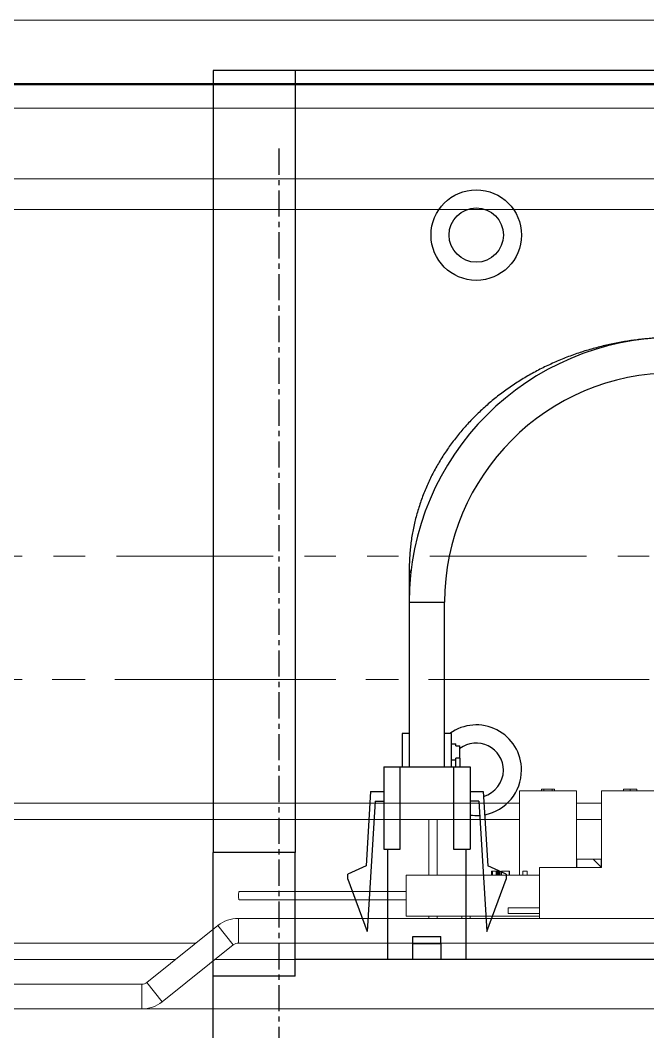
# Model space of a CAD drawing. Extents: x 500 to 100500, y -14500 to 21140.
# Drawn here: x 8482.8 to 8559.1, y -2501.9 to -2379 of the extents above; entities that cross this region are included whole.
import ezdxf

# ---------------------------------------------------------------- set-up
doc = ezdxf.new("R2010")
doc.units = 0
for name, pattern in [('CENTER', [10.16, 6.35, -1.27, 1.27, -1.27]), ('PHANTOM', [12.7, 6.35, -1.27, 1.27, -1.27, 1.27, -1.27]), ('SLD-Solid', [0])]:
    doc.linetypes.add(name, pattern=pattern)
doc.layers.get('0').update_dxf_attribs({"linetype": 'CONTINUOUS'})
for name, color, linetype in [('Center', 1, 'CENTER'), ('D', 7, 'CONTINUOUS'), ('SLD-0', 7, 'CONTINUOUS')]:
    doc.layers.add(name, color=color, linetype=linetype)
doc.layers.add('MODEL', color=7, linetype='SLD-Solid', lineweight=15)

# ---------------------------------------------------------------- blocks, each defined once
blk = doc.blocks.new('KZXCVASDF123')
at = {"color": 7, "linetype": 'Continuous', "lineweight": 18}
for p, q in [((-58754.07, -66506.67, 21.36), (-56215.07, -66506.67, 21.36)), ((-58754.07, -66509.67, 21.36), (-56215.07, -66509.67, 21.36))]:
    blk.add_line(p, q, dxfattribs=at)
blk = doc.blocks.new('KSLIDER')
at = {"color": 60, "linetype": 'PHANTOM', "lineweight": 18, "ltscale": 3}
for p, q in [((-53462.52, -64851.89, 21.36), (-52802.52, -64851.89, 21.36)), ((-53462.52, -64866.89, 21.36), (-52802.52, -64866.89, 21.36)), ((-52917.52, -64866.89, 21.36), (-53347.52, -64866.89, 21.36))]:
    blk.add_line(p, q, dxfattribs=at)
blk = doc.blocks.new('KASDADS')
at = {"layer": 'MODEL', "color": 4}
for p, q in [((-51602.52, -66286.79, 21.36), (-51051.16, -66286.79, 21.36)), ((-51588.56, -66306.05, 21.36), (-51046.16, -66306.05, 21.36)), ((-51884.66, -66309.79, 21.36), (-51239.16, -66309.79, 21.36)), ((-51320.04, -66380.19, 21.36), (-51320.34, -66380.19, 21.36)), ((-51320.34, -66380.19, 21.36), (-51320.34, -66380.39, 21.36)), ((-51320.04, -66380.19, 21.36), (-51319.04, -66380.19, 21.36)), ((-51320.04, -66380.19, 21.36), (-51320.04, -66380.39, 21.36)), ((-51319.04, -66380.19, 21.36), (-51319.04, -66380.39, 21.36)), ((-51318.74, -66380.19, 21.36), (-51319.04, -66380.19, 21.36)), ((-51318.74, -66380.19, 21.36), (-51318.74, -66380.39, 21.36)), ((-51310.35, -66380.19, 21.36), (-51310.35, -66380.39, 21.36)), ((-51310.35, -66380.19, 21.36), (-51309.55, -66380.19, 21.36)), ((-51309.55, -66380.19, 21.36), (-51309.55, -66380.39, 21.36)), ((-51309.55, -66380.19, 21.36), (-51308.75, -66380.19, 21.36)), ((-51308.75, -66380.19, 21.36), (-51308.75, -66380.39, 21.36)), ((-51323.02, -66380.39, 21.36), (-51316.07, -66380.39, 21.36)), ((-51323.02, -66390.64, 21.36), (-51323.02, -66380.39, 21.36)), ((-51316.07, -66380.39, 21.36), (-51316.07, -66389.69, 21.36)), ((-51313.03, -66380.39, 21.36), (-51313.03, -66389.69, 21.36)), ((-51306.08, -66380.39, 21.36), (-51313.03, -66380.39, 21.36)), ((-51607.52, -66381.89, 21.36), (-51323.02, -66381.89, 21.36)), ((-51316.07, -66381.89, 21.36), (-51313.03, -66381.89, 21.36)), ((-51928.52, -66383.89, 21.36), (-51334.02, -66383.89, 21.36)), ((-51334.02, -66383.89, 21.36), (-51334.02, -66390.64, 21.36)), ((-51333.02, -66383.89, 21.36), (-51334.02, -66383.89, 21.36)), ((-51333.02, -66390.64, 21.36), (-51333.02, -66383.89, 21.36)), ((-51333.02, -66383.89, 21.36), (-51323.02, -66383.89, 21.36)), ((-51316.07, -66383.89, 21.36), (-51313.03, -66383.89, 21.36)), ((-51316.03, -66388.69, 21.36), (-51316.03, -66389.69, 21.36)), ((-51316.03, -66388.69, 21.36), (-51314.03, -66388.69, 21.36)), ((-51313.03, -66389.69, 21.36), (-51314.03, -66388.69, 21.36)), ((-51314.03, -66388.69, 21.36), (-51313.07, -66388.69, 21.36)), ((-51313.07, -66388.69, 21.36), (-51313.07, -66389.65, 21.36)), ((-51320.58, -66389.69, 21.36), (-51320.58, -66395.89, 21.36)), ((-51313.03, -66389.69, 21.36), (-51320.58, -66389.69, 21.36)), ((-51316.07, -66389.69, 21.36), (-51316.03, -66389.65, 21.36)), ((-51336.78, -66390.64, 21.36), (-51320.58, -66390.64, 21.36)), ((-51336.78, -66390.64, 21.36), (-51336.78, -66395.64, 21.36)), ((-51326.4, -66390.14, 21.36), (-51326.4, -66390.64, 21.36)), ((-51326.3, -66390.14, 21.36), (-51326.3, -66390.64, 21.36)), ((-51325.85, -66390.14, 21.36), (-51325.85, -66390.64, 21.36)), ((-51325.75, -66390.64, 21.36), (-51325.75, -66390.14, 21.36)), ((-51325.65, -66390.14, 21.36), (-51325.65, -66390.64, 21.36)), ((-51325.54, -66390.14, 21.36), (-51325.54, -66390.64, 21.36)), ((-51325.47, -66390.14, 21.36), (-51325.41, -66390.14, 21.36)), ((-51325.47, -66390.64, 21.36), (-51325.47, -66390.14, 21.36)), ((-51325.41, -66390.14, 21.36), (-51325.41, -66390.64, 21.36)), ((-51325.4, -66390.64, 21.36), (-51325.4, -66390.14, 21.36)), ((-51325.23, -66390.14, 21.36), (-51325.23, -66390.64, 21.36)), ((-51325.2, -66390.14, 21.36), (-51325.2, -66390.64, 21.36)), ((-51325.2, -66390.14, 21.36), (-51324.27, -66390.14, 21.36)), ((-51324.27, -66390.14, 21.36), (-51324.27, -66390.64, 21.36)), ((-51324.27, -66390.14, 21.36), (-51324.23, -66390.14, 21.36)), ((-51324.23, -66390.14, 21.36), (-51324.23, -66390.64, 21.36)), ((-51322.58, -66390.14, 21.36), (-51322.58, -66390.64, 21.36)), ((-51322.08, -66390.14, 21.36), (-51322.58, -66390.14, 21.36)), ((-51322.08, -66390.14, 21.36), (-51322.08, -66390.64, 21.36)), ((-51336.78, -66392.64, 21.36), (-51357.1, -66392.64, 21.36)), ((-51357.1, -66393.64, 21.36), (-51336.78, -66393.64, 21.36)), ((-51324.38, -66394.59, 21.36), (-51320.58, -66394.59, 21.36)), ((-51324.38, -66394.59, 21.36), (-51324.38, -66395.29, 21.36)), ((-51357.17, -66395.89, 21.36), (-51357.17, -66398.89, 21.36)), ((-51357.17, -66395.89, 21.36), (-51300.58, -66395.89, 21.36)), ((-51336.78, -66395.64, 21.36), (-51320.58, -66395.64, 21.36)), ((-51334.02, -66395.64, 21.36), (-51334.02, -66395.89, 21.36)), ((-51333.02, -66395.89, 21.36), (-51333.02, -66395.64, 21.36)), ((-51330.02, -66395.89, 21.36), (-51330.02, -66395.64, 21.36)), ((-51329.02, -66395.64, 21.36), (-51329.02, -66395.89, 21.36)), ((-51324.38, -66395.29, 21.36), (-51320.58, -66395.29, 21.36)), ((-51368.3, -66403.67, 21.36), (-51359.67, -66396.77, 21.36)), ((-51357.8, -66399.11, 21.36), (-51359.67, -66396.77, 21.36)), ((-51362.33, -66398.89, 21.36), (-51928.52, -66398.89, 21.36)), ((-51366.43, -66406.01, 21.36), (-51357.8, -66399.11, 21.36)), ((-51357.17, -66398.89, 21.36), (-51300.58, -66398.89, 21.36)), ((-51607.52, -66400.89, 21.36), (-51364.83, -66400.89, 21.36)), ((-51360.02, -66400.89, 21.36), (-51269.07, -66400.89, 21.36)), ((-51396.58, -66403.89, 21.36), (-51368.93, -66403.89, 21.36)), ((-51368.93, -66406.89, 21.36), (-51368.93, -66403.89, 21.36)), ((-51368.3, -66403.67, 21.36), (-51366.43, -66406.01, 21.36)), ((-51033.02, -66406.89, 21.36), (-51607.52, -66406.89, 21.36))]:
    blk.add_line(p, q, dxfattribs=at)
for centre, radius, start, end in [((-51355.92, -66393.02, 21.36), 1.24, 162.3532, 185.71), ((-51355.92, -66393.26, 21.36), 1.24, 174.2904, 197.6464), ((-51357.17, -66399.89, 21.36), 4, 90, 128.6598), ((-51357.17, -66399.89, 21.36), 1, 90, 128.6598), ((-51368.93, -66402.89, 21.36), 1, 270, 308.6598), ((-51368.93, -66402.89, 21.36), 4, 270, 308.6598)]:
    blk.add_arc(centre, radius, start, end, dxfattribs=at)
for points, knots in [([(-51326.39, -66390.14, 21.36), (-51326.39, -66390.14, 21.36), (-51326.4, -66390.14, 21.36), (-51326.36, -66390.14, 21.36), (-51326.32, -66390.14, 21.36), (-51326.3, -66390.14, 21.36)], [0, 0, 0, 0, 0.291419, 0.643092, 1, 1, 1, 1]), ([(-51326.3, -66390.14, 21.36), (-51326.27, -66390.14, 21.36), (-51326.19, -66390.14, 21.36), (-51326.06, -66390.14, 21.36), (-51325.94, -66390.14, 21.36), (-51325.88, -66390.14, 21.36), (-51325.85, -66390.14, 21.36)], [0, 0, 0, 0, 0.266163, 0.560146, 0.786382, 1, 1, 1, 1]), ([(-51325.85, -66390.14, 21.36), (-51325.82, -66390.14, 21.36), (-51325.78, -66390.14, 21.36), (-51325.75, -66390.14, 21.36), (-51325.75, -66390.14, 21.36), (-51325.75, -66390.14, 21.36)], [0, 0, 0, 0, 0.40412, 0.818212, 1, 1, 1, 1]), ([(-51325.73, -66390.14, 21.36), (-51325.72, -66390.14, 21.36), (-51325.69, -66390.14, 21.36), (-51325.66, -66390.14, 21.36), (-51325.64, -66390.14, 21.36)], [0, 0, 0, 0, 0.161424, 1, 1, 1, 1]), ([(-51325.65, -66390.14, 21.36), (-51325.63, -66390.14, 21.36), (-51325.59, -66390.14, 21.36), (-51325.56, -66390.14, 21.36), (-51325.54, -66390.14, 21.36)], [0, 0, 0, 0, 0.542381, 1, 1, 1, 1]), ([(-51325.54, -66390.14, 21.36), (-51325.53, -66390.14, 21.36), (-51325.5, -66390.14, 21.36), (-51325.48, -66390.14, 21.36), (-51325.47, -66390.14, 21.36)], [0, 0, 0, 0, 0.5926239, 1, 1, 1, 1])]:
    blk.add_open_spline(points, degree=3, knots=knots, dxfattribs=at)
blk = doc.blocks.new('KJ특성 TURN')
at = {"layer": 'Center', "ltscale": 0.5}
blk.add_line((9120.78, -70830.59), (9120.78, -71399.09), dxfattribs=at)
at = {"layer": 'SLD-0'}
for p, q in [((9112.78, -70821.09), (9112.78, -70916.09)), ((9122.78, -70821.09), (9112.78, -70821.09)), ((9272.78, -70821.09), (9122.78, -70821.09)), ((9122.78, -70821.09), (9122.78, -70916.09)), ((9136.63, -70881.67), (9136.63, -70885.69)), ((9136.63, -70885.69), (9136.63, -70905.69)), ((9136.63, -70885.69), (9138.78, -70885.69)), ((9138.78, -70885.69), (9140.93, -70885.69)), ((9140.93, -70905.69), (9140.93, -70885.69)), ((9136.63, -70901.63), (9135.78, -70901.63)), ((9135.78, -70901.63), (9135.78, -70905.69)), ((9141.78, -70901.63), (9140.93, -70901.63)), ((9141.78, -70902.88), (9141.78, -70901.63)), ((9141.78, -70902.88), (9142.28, -70902.88)), ((9141.78, -70904.88), (9141.78, -70902.88)), ((9142.28, -70903.13), (9142.28, -70902.88)), ((9142.28, -70903.13), (9142.78, -70903.13)), ((9142.78, -70904.63), (9142.78, -70903.13)), ((9142.28, -70904.88), (9141.78, -70904.88)), ((9141.78, -70905.69), (9141.78, -70904.88)), ((9142.78, -70904.63), (9142.28, -70904.63)), ((9142.28, -70904.88), (9142.28, -70904.63)), ((9142.28, -70905.69), (9142.28, -70904.88)), ((9142.78, -70904.63), (9142.78, -70905.69)), ((9133.53, -70905.69), (9133.53, -70915.69)), ((9133.53, -70905.69), (9135.53, -70905.69)), ((9135.53, -70915.69), (9135.53, -70905.69)), ((9135.53, -70905.69), (9142.03, -70905.69)), ((9142.03, -70905.69), (9142.03, -70915.69)), ((9142.03, -70905.69), (9144.03, -70905.69)), ((9144.03, -70905.69), (9144.03, -70915.69)), ((9131.93, -70908.69), (9131.38, -70917.69)), ((9131.93, -70908.69), (9133.53, -70908.69)), ((9144.03, -70908.69), (9145.63, -70908.69)), ((9145.63, -70908.69), (9146.19, -70917.69)), ((9132.49, -70909.85), (9131.51, -70925.69)), ((9132.49, -70909.85), (9133.53, -70909.85)), ((9145.08, -70909.85), (9144.03, -70909.85)), ((9145.08, -70909.85), (9146.05, -70925.69)), ((9122.78, -70916.09), (9112.78, -70916.09)), ((9112.78, -70931.09), (9112.78, -70916.09)), ((9122.78, -70929.09), (9122.78, -70916.09)), ((9133.53, -70915.69), (9135.53, -70915.69)), ((9134.03, -70929.09), (9134.03, -70915.69)), ((9142.03, -70915.69), (9144.03, -70915.69)), ((9143.53, -70915.69), (9143.53, -70929.09)), ((9131.38, -70917.69), (9129.17, -70918.73)), ((9148.4, -70918.73), (9146.19, -70917.69)), ((9129.17, -70919.34), (9129.17, -70918.73)), ((9148.4, -70918.73), (9148.4, -70919.34)), ((9129.17, -70919.34), (9131.51, -70925.69)), ((9146.05, -70925.69), (9148.4, -70919.34)), ((9137.08, -70927.19), (9137.08, -70926.29)), ((9137.08, -70926.29), (9140.48, -70926.29)), ((9140.48, -70927.19), (9140.48, -70926.29)), ((9140.48, -70927.19), (9137.08, -70927.19)), ((9137.08, -70929.09), (9137.08, -70927.19)), ((9140.48, -70927.19), (9140.48, -70929.09)), ((9178.78, -70929.09), (9122.78, -70929.09)), ((9122.78, -70931.09), (9122.78, -70929.09)), ((9122.78, -70931.09), (9112.78, -70931.09)), ((9112.78, -70944.09), (9112.78, -70931.09))]:
    blk.add_line(p, q, dxfattribs=at)
for radius in [5.5, 3.3]:
    blk.add_circle((9144.78, -70841.09), radius, dxfattribs=at)
for centre, radius, start, end in [((9168.78, -70885.69), 32.15, 90, 180), ((9168.78, -70885.69), 27.85, 90, 180), ((9137.32, -70881.64), 0.687, 182.7133, 224.7918), ((9144.78, -70906.09), 5.5, 0, 125.9118), ((9144.78, -70906.09), 3.3, 0, 127.3052), ((9144.78, -70906.09), 3.3, 285.5655, 0), ((9144.78, -70906.09), 5.5, 280.7092, 0), ((9144.78, -70906.09), 5.5, 262.1625, 274.2194)]:
    blk.add_arc(centre, radius, start, end, dxfattribs=at)
blk.add_open_spline([(9168.78, -70853.54), (9168.47, -70853.54), (9168.02, -70853.54), (9167.36, -70853.57), (9166.8, -70853.59), (9166.13, -70853.63), (9165.43, -70853.69), (9164.7, -70853.76), (9163.94, -70853.86), (9163.17, -70853.97), (9162.38, -70854.1), (9161.59, -70854.25), (9160.79, -70854.42), (9159.99, -70854.61), (9159.19, -70854.82), (9158.39, -70855.05), (9157.59, -70855.29), (9156.79, -70855.56), (9156, -70855.85), (9155.21, -70856.16), (9154.43, -70856.49), (9153.66, -70856.84), (9152.9, -70857.2), (9152.15, -70857.59), (9151.4, -70857.99), (9150.67, -70858.42), (9149.95, -70858.86), (9149.25, -70859.32), (9148.55, -70859.8), (9147.87, -70860.29), (9147.21, -70860.8), (9146.56, -70861.33), (9145.93, -70861.88), (9145.31, -70862.44), (9144.71, -70863.01), (9144.13, -70863.61), (9143.56, -70864.21), (9143.02, -70864.83), (9142.49, -70865.47), (9141.99, -70866.11), (9141.5, -70866.77), (9141.04, -70867.45), (9140.59, -70868.13), (9140.17, -70868.83), (9139.77, -70869.53), (9139.39, -70870.25), (9139.04, -70870.98), (9138.71, -70871.71), (9138.4, -70872.46), (9138.12, -70873.21), (9137.86, -70873.97), (9137.62, -70874.74), (9137.41, -70875.51), (9137.22, -70876.29), (9137.06, -70877.08), (9136.92, -70877.87), (9136.81, -70878.66), (9136.73, -70879.46), (9136.67, -70880.26), (9136.64, -70881), (9136.64, -70881.47), (9136.64, -70881.67)], degree=3, knots=[0, 0, 0, 0, 0.019025, 0.026651, 0.039325, 0.052481, 0.066594, 0.081327, 0.096546, 0.112143, 0.128041, 0.144182, 0.160525, 0.177035, 0.193687, 0.210461, 0.227339, 0.244308, 0.261358, 0.278478, 0.295661, 0.312901, 0.33019, 0.347526, 0.364903, 0.382317, 0.399766, 0.417246, 0.434755, 0.452291, 0.469852, 0.487436, 0.505041, 0.522666, 0.540311, 0.557973, 0.575652, 0.593346, 0.611056, 0.628781, 0.64652, 0.664273, 0.682039, 0.699818, 0.71761, 0.735416, 0.753234, 0.771066, 0.788912, 0.806771, 0.824645, 0.842534, 0.860438, 0.878359, 0.896296, 0.914251, 0.932224, 0.950217, 0.968229, 0.986263, 1, 1, 1, 1], dxfattribs=at)
blk = doc.blocks.new('KJVision F 2')
at = {"layer": 'Center'}
blk.add_blockref('KJ특성 TURN', (-14462, -5707.6, -96.77), dxfattribs=at)
blk = doc.blocks.new('KJG24hsdg')
at = {"color": 1, "linetype": 'Continuous', "lineweight": 25}
blk.add_line((-17830.42, -19786.42), (-18270.42, -19786.42), dxfattribs=at)

msp = doc.modelspace()

# ---------------------------------------------------------------- block references
at = {"layer": 'Center'}
msp.add_blockref('KJVision F 2', (13855.47, 74143.58, 20.95), dxfattribs=at)
at = {"layer": 'D', "color": 1}
for name, p in [('KZXCVASDF123', (65071.07, 64119.97, -31.83)), ('KASDADS', (59866.51, 63907.78, -97.17))]:
    msp.add_blockref(name, p, dxfattribs=at)
at = {"layer": 'D'}
msp.add_blockref('KJG24hsdg', (26626.92, 17399.57, -10.47), dxfattribs=at)
at = {"layer": 'D', "color": 1, "xscale": -1}
msp.add_blockref('KSLIDER', (-44682.27, 62407.78, -162.52), dxfattribs=at)

doc.saveas('drawing.dxf')
